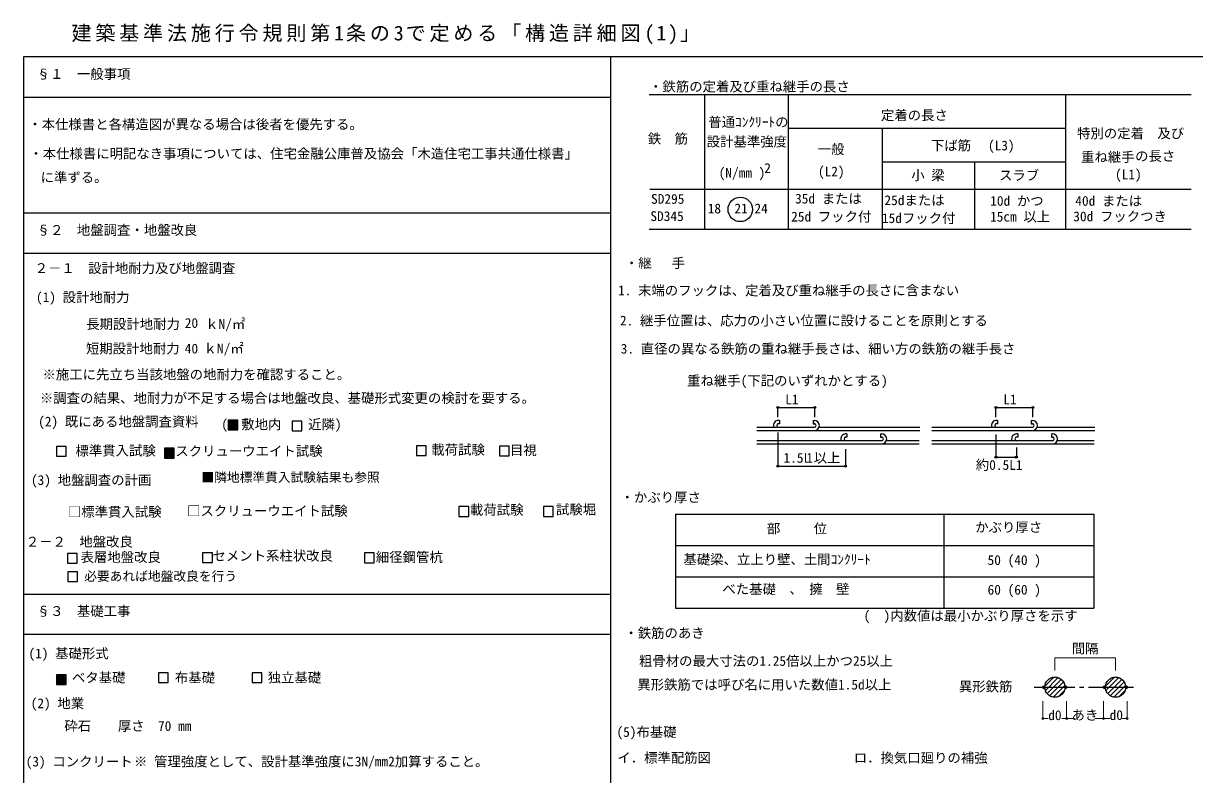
# Model space of a CAD drawing. Units: millimetres on the paper. Extents: x -183 to 185, y -106 to 144.
# Drawn here: x -183.1 to 0.7, y 26 to 143.9 of the extents above; entities that cross this region are included whole.
import ezdxf
from ezdxf.enums import TextEntityAlignment as Align

# ---------------------------------------------------------------- set-up
doc = ezdxf.new("R2010")
doc.units = ezdxf.units.MM
doc.layers.add('0-2_文字', color=7, linetype='Continuous', lineweight=25)
doc.styles.add('ＭＳ ゴシック', font='')
doc.styles.get('ＭＳ ゴシック').set_extended_font_data('MS Gothic')

msp = doc.modelspace()

# ---------------------------------------------------------------- linework, layer by layer
at = {"layer": '0-2_文字'}
for p, q in [((-183.103, 138.643), (-183.103, -106.049)), ((185.447, 138.643), (-183.103, 138.643)), ((-90.966, 138.643), (-90.966, -106.049)), ((-84.888, 132.755), (0.213, 132.755)), ((-76.162, 132.755), (-76.162, 111.608)), ((-63.049, 132.755), (-63.049, 111.608)), ((-19.499, 132.755), (-19.499, 111.608)), ((-183.103, 132.343), (-90.966, 132.343)), ((-63.049, 127.468), (-19.499, 127.468)), ((-48.297, 127.468), (-48.297, 111.608)), ((-48.297, 122.181), (-19.499, 122.181)), ((-33.782, 122.181), (-33.782, 111.608)), ((-84.743, 117.892), (0.213, 117.892)), ((-183.103, 114.142), (-90.966, 114.142)), ((-84.888, 111.608), (-19.499, 111.608)), ((-19.499, 111.608), (0.213, 111.608)), ((-19.499, 111.608), (0.213, 111.608)), ((-183.103, 107.842), (-90.966, 107.842)), ((-64.66, 83.618), (-58.859, 83.618)), ((-64.66, 82.095), (-64.66, 83.618)), ((-58.859, 82.095), (-58.859, 83.618)), ((-30.426, 83.618), (-24.624, 83.618)), ((-30.426, 82.095), (-30.426, 83.618)), ((-24.624, 82.095), (-24.624, 83.618)), ((-149.435, 81.616), (-150.957, 81.616)), ((-150.957, 81.616), (-150.957, 80.085)), ((-149.428, 81.609), (-150.95, 81.609)), ((-150.95, 81.609), (-150.95, 80.078)), ((-150.95, 80.1), (-149.441, 81.609)), ((-150.95, 80.241), (-149.582, 81.609)), ((-150.95, 80.383), (-149.724, 81.609)), ((-150.95, 80.524), (-149.865, 81.609)), ((-150.95, 80.666), (-150.007, 81.609)), ((-150.95, 80.807), (-150.148, 81.609)), ((-150.95, 80.948), (-150.289, 81.609)), ((-150.95, 81.09), (-150.431, 81.609)), ((-150.95, 81.231), (-150.572, 81.609)), ((-150.95, 81.373), (-150.714, 81.609)), ((-150.95, 81.514), (-150.855, 81.609)), ((-150.83, 80.078), (-149.428, 81.481)), ((-150.689, 80.078), (-149.428, 81.339)), ((-150.548, 80.078), (-149.428, 81.198)), ((-150.406, 80.078), (-149.428, 81.056)), ((-150.265, 80.078), (-149.428, 80.915)), ((-149.435, 80.085), (-149.435, 81.616)), ((-149.428, 80.078), (-149.428, 81.609)), ((-149.428, 80.078), (-149.428, 81.609)), ((-64.402, 81.044), (-64.66, 81.044)), ((-64.402, 81.572), (-64.598, 81.572)), ((-64.402, 81.572), (-64.402, 81.044)), ((-59.116, 81.572), (-58.921, 81.572)), ((-59.116, 81.572), (-59.116, 81.044)), ((-59.116, 81.044), (-58.859, 81.044)), ((-30.169, 81.044), (-30.426, 81.044)), ((-30.169, 81.572), (-30.364, 81.572)), ((-30.169, 81.572), (-30.169, 81.044)), ((-24.881, 81.572), (-24.686, 81.572)), ((-24.881, 81.572), (-24.881, 81.044)), ((-24.881, 81.044), (-24.624, 81.044)), ((-150.957, 80.085), (-149.435, 80.085)), ((-150.95, 80.078), (-149.428, 80.078)), ((-150.95, 80.078), (-149.428, 80.078)), ((-150.123, 80.078), (-149.428, 80.774)), ((-149.982, 80.078), (-149.428, 80.632)), ((-149.84, 80.078), (-149.428, 80.491)), ((-149.699, 80.078), (-149.428, 80.349)), ((-149.558, 80.078), (-149.428, 80.208)), ((-67.987, 80.515), (-58.859, 80.515)), ((-67.981, 79.986), (-42.366, 79.986)), ((-58.204, 80.515), (-42.366, 80.515)), ((-53.829, 79.458), (-54.025, 79.458)), ((-53.829, 79.458), (-53.829, 78.929)), ((-48.542, 79.458), (-48.347, 79.458)), ((-48.542, 79.458), (-48.542, 78.929)), ((-40.513, 80.515), (-24.624, 80.515)), ((-40.507, 79.986), (-14.891, 79.986)), ((-30.426, 79.348), (-30.426, 75.788)), ((-27.016, 79.458), (-27.211, 79.458)), ((-27.016, 79.458), (-27.016, 78.929)), ((-23.969, 80.515), (-14.891, 80.515)), ((-21.729, 79.458), (-21.534, 79.458)), ((-21.729, 79.458), (-21.729, 78.929)), ((-176.405, 75.969), (-176.405, 77.5)), ((-119.884, 77.58), (-121.406, 77.58)), ((-119.884, 76.049), (-119.884, 77.58)), ((-106.859, 77.541), (-108.381, 77.541)), ((-108.381, 77.541), (-108.381, 76.01)), ((-106.859, 76.01), (-106.859, 77.541)), ((-67.95, 78.4), (-48.285, 78.4)), ((-67.95, 77.872), (-42.471, 77.872)), ((-53.829, 78.929), (-54.087, 78.929)), ((-48.542, 78.929), (-48.285, 78.929)), ((-47.63, 78.4), (-42.465, 78.4)), ((-40.476, 78.4), (-21.472, 78.4)), ((-40.476, 77.872), (-14.997, 77.872)), ((-27.016, 78.929), (-27.273, 78.929)), ((-27.232, 77.339), (-27.232, 75.788)), ((-21.729, 78.929), (-21.472, 78.929)), ((-20.817, 78.4), (-14.991, 78.4)), ((-177.928, 75.969), (-176.405, 75.969)), ((-159.436, 77.201), (-160.958, 77.201)), ((-160.958, 77.201), (-160.958, 75.67)), ((-160.958, 75.67), (-159.436, 75.67)), ((-160.951, 75.685), (-159.442, 77.194)), ((-160.951, 75.826), (-159.583, 77.194)), ((-160.951, 75.968), (-159.725, 77.194)), ((-160.951, 76.109), (-159.866, 77.194)), ((-160.951, 76.25), (-160.008, 77.194)), ((-160.951, 76.392), (-160.149, 77.194)), ((-160.951, 76.533), (-160.29, 77.194)), ((-160.951, 76.675), (-160.432, 77.194)), ((-160.951, 76.816), (-160.573, 77.194)), ((-160.951, 76.958), (-160.715, 77.194)), ((-160.951, 77.099), (-160.856, 77.194)), ((-160.951, 75.663), (-159.429, 75.663)), ((-160.831, 75.663), (-159.429, 77.066)), ((-160.69, 75.663), (-159.429, 76.924)), ((-160.549, 75.663), (-159.429, 76.783)), ((-160.407, 75.663), (-159.429, 76.641)), ((-160.266, 75.663), (-159.429, 76.5)), ((-160.124, 75.663), (-159.429, 76.358)), ((-159.983, 75.663), (-159.429, 76.217)), ((-159.841, 75.663), (-159.429, 76.076)), ((-159.7, 75.663), (-159.429, 75.934)), ((-159.559, 75.663), (-159.429, 75.793)), ((-159.436, 75.67), (-159.436, 77.201)), ((-159.429, 75.663), (-159.429, 77.194)), ((-108.381, 76.01), (-106.859, 76.01)), ((-54.046, 77.077), (-54.046, 74.4)), ((-30.426, 75.788), (-27.232, 75.788)), ((-113.206, 66.503), (-113.206, 68.034)), ((-99.949, 66.503), (-99.949, 68.034)), ((-114.728, 66.503), (-113.206, 66.503)), ((-101.471, 66.503), (-99.949, 66.503)), ((-80.747, 66.834), (-15.043, 66.834)), ((-38.597, 66.834), (-38.597, 52.105)), ((-15.043, 66.834), (-15.043, 52.105)), ((-176.191, 60.697), (-176.191, 59.166)), ((-174.669, 60.697), (-176.191, 60.697)), ((-174.669, 59.166), (-174.669, 60.697)), ((-153.444, 60.792), (-154.966, 60.792)), ((-154.966, 60.792), (-154.966, 59.262)), ((-153.444, 59.262), (-153.444, 60.792)), ((-128.022, 60.763), (-129.544, 60.763)), ((-128.022, 59.232), (-128.022, 60.763)), ((-80.747, 61.924), (-15.043, 61.924)), ((-38.597, 61.924), (-38.597, 52.105)), ((-176.191, 59.166), (-174.669, 59.166)), ((-154.966, 59.262), (-153.444, 59.262)), ((-176.141, 57.801), (-176.141, 56.27)), ((-174.619, 57.801), (-176.141, 57.801)), ((-174.619, 56.27), (-174.619, 57.801)), ((-80.747, 57.015), (-15.043, 57.015)), ((-176.141, 56.27), (-174.619, 56.27)), ((-183.103, 54.308), (-90.966, 54.308)), ((-183.103, 48.008), (-90.966, 48.008)), ((-177.928, 40.125), (-176.419, 41.634)), ((-177.928, 40.266), (-176.56, 41.634)), ((-177.928, 40.408), (-176.701, 41.634)), ((-177.928, 40.549), (-176.843, 41.634)), ((-177.928, 40.69), (-176.984, 41.634)), ((-177.928, 40.832), (-177.126, 41.634)), ((-177.928, 40.973), (-177.267, 41.634)), ((-177.928, 41.115), (-177.409, 41.634)), ((-177.928, 41.256), (-177.55, 41.634)), ((-177.928, 41.398), (-177.691, 41.634)), ((-177.928, 41.539), (-177.833, 41.634)), ((-177.808, 40.103), (-176.405, 41.506)), ((-177.667, 40.103), (-176.405, 41.364)), ((-177.525, 40.103), (-176.405, 41.223)), ((-177.384, 40.103), (-176.405, 41.081)), ((-177.242, 40.103), (-176.405, 40.94)), ((-177.101, 40.103), (-176.405, 40.798)), ((-176.96, 40.103), (-176.405, 40.657)), ((-176.818, 40.103), (-176.405, 40.516)), ((-176.405, 40.103), (-176.405, 41.634)), ((-160.393, 40.412), (-160.393, 41.943)), ((-147.176, 41.943), (-147.176, 40.412)), ((-145.654, 41.943), (-147.176, 41.943)), ((-145.654, 40.412), (-145.654, 41.943)), ((-22.737, 39.863), (-21.359, 41.24)), ((-22.676, 39.176), (-20.668, 41.184)), ((-22.406, 38.698), (-20.191, 40.913)), ((-22.007, 38.349), (-19.843, 40.514)), ((-13.221, 39.863), (-11.843, 41.24)), ((-13.16, 39.176), (-11.152, 41.184)), ((-12.89, 38.698), (-10.675, 40.913)), ((-12.491, 38.349), (-10.326, 40.514)), ((-177.928, 40.103), (-176.405, 40.103)), ((-176.677, 40.103), (-176.405, 40.374)), ((-176.535, 40.103), (-176.405, 40.233)), ((-161.915, 40.412), (-160.393, 40.412)), ((-147.176, 40.412), (-145.654, 40.412)), ((-24.458, 39.687), (-18.05, 39.687)), ((-23.067, 39.851), (-22.753, 39.851)), ((-23.067, 39.851), (-23.067, 39.518)), ((-23.067, 39.518), (-22.752, 39.518)), ((-21.467, 38.142), (-19.638, 39.972)), ((-20.684, 38.178), (-19.67, 39.191)), ((-19.598, 39.518), (-19.335, 39.518)), ((-19.597, 39.851), (-19.335, 39.851)), ((-19.335, 39.851), (-19.335, 39.518)), ((-17.321, 39.687), (-16.618, 39.687)), ((-15.93, 39.687), (-8.825, 39.687)), ((-13.551, 39.851), (-13.236, 39.851)), ((-13.551, 39.851), (-13.551, 39.518)), ((-13.551, 39.518), (-13.236, 39.518)), ((-11.95, 38.142), (-10.121, 39.972)), ((-11.168, 38.178), (-10.155, 39.191)), ((-10.082, 39.518), (-9.819, 39.518)), ((-10.081, 39.851), (-9.819, 39.851)), ((-9.819, 39.851), (-9.819, 39.518))]:
    msp.add_line(p, q, dxfattribs=at)
at = {"layer": '0-2_文字', "color": 4, "lineweight": 18}
for p, q in [((-21.175, 44.271), (-21.175, 42.292)), ((-21.175, 44.271), (-11.659, 44.271)), ((-11.659, 44.271), (-11.659, 42.292)), ((-19.335, 37.513), (-19.335, 34.754)), ((-13.551, 37.513), (-13.551, 34.754)), ((-9.819, 37.513), (-9.819, 34.754)), ((-20.107, 34.754), (-18.103, 34.754)), ((-12.531, 34.754), (-14.92, 34.754)), ((-9.819, 34.754), (-10.638, 34.754))]:
    msp.add_line(p, q, dxfattribs=at)
at = {"layer": '0-2_文字'}
for points in [[(-149.428, 81.609), (-150.95, 81.609), (-150.95, 80.078)], [(-64.66, 79.663), (-64.66, 74.4), (-54.046, 74.4)], [(-176.405, 77.5), (-177.928, 77.5), (-177.928, 75.969)], [(-121.406, 77.58), (-121.406, 76.049), (-119.884, 76.049)], [(-159.429, 77.194), (-160.951, 77.194), (-160.951, 75.663)], [(-113.206, 68.034), (-114.728, 68.034), (-114.728, 66.503)], [(-99.949, 68.034), (-101.471, 68.034), (-101.471, 66.503)], [(-80.747, 66.834), (-80.747, 52.105), (-15.043, 52.105)], [(-129.544, 60.763), (-129.544, 59.232), (-128.022, 59.232)], [(-176.405, 41.634), (-177.928, 41.634), (-177.928, 40.103)], [(-160.393, 41.943), (-161.915, 41.943), (-161.915, 40.412)]]:
    msp.add_lwpolyline(points, dxfattribs=at)
msp.add_lwpolyline([(-140.912, 81.473), (-140.912, 79.942), (-139.389, 79.942), (-139.389, 81.473)], close=True, dxfattribs=at)
at = {"layer": '0-2_文字', "color": 4, "lineweight": 18}
msp.add_lwpolyline([(-23.067, 37.513), (-23.067, 34.754), (-22.222, 34.754)], dxfattribs=at)
at = {"layer": '0-2_文字'}
for centre, radius in [((-70.564, 114.697), 1.92), ((-64.663, 83.613), 0.159), ((-58.862, 83.613), 0.159), ((-30.429, 83.613), 0.159), ((-24.627, 83.613), 0.159), ((-30.429, 75.793), 0.159), ((-27.235, 75.793), 0.159), ((-64.663, 74.405), 0.159), ((-54.049, 74.405), 0.159), ((-21.175, 39.687), 1.586), ((-11.659, 39.687), 1.586)]:
    msp.add_circle(centre, radius, dxfattribs=at)
at = {"layer": '0-2_文字', "color": 4, "lineweight": 18}
for centre in [(-23.067, 34.754), (-19.335, 34.754), (-13.551, 34.754), (-9.819, 34.754)]:
    msp.add_circle(centre, 0.159, dxfattribs=at)
at = {"layer": '0-2_文字'}
for centre, radius, start, end in [((-64.566, 80.779), 0.794, 90, 199.45496), ((-64.566, 80.779), 0.281, 90, 270), ((-58.952, 80.779), 0.794, 270, 90), ((-58.952, 80.779), 0.281, 270, 90), ((-30.332, 80.779), 0.794, 90, 199.45496), ((-30.332, 80.779), 0.281, 90, 270), ((-24.718, 80.779), 0.794, 270, 90), ((-24.718, 80.779), 0.281, 270, 90), ((-53.993, 78.665), 0.794, 90, 199.45496), ((-48.379, 78.665), 0.794, 270, 90), ((-27.179, 78.665), 0.794, 90, 199.45496), ((-21.565, 78.665), 0.794, 270, 90), ((-53.993, 78.665), 0.281, 90, 270), ((-48.379, 78.665), 0.281, 270, 90), ((-27.179, 78.665), 0.281, 90, 270), ((-21.565, 78.665), 0.281, 270, 90)]:
    msp.add_arc(centre, radius, start, end, dxfattribs=at)

# ---------------------------------------------------------------- texts
at = {"layer": '0-2_文字', "color": 4, "style": 'ＭＳ ゴシック'}
for s, height, p in [('\u3000§１\u3000一般事項', 1.54, (-183.102, 134.735)), ('・鉄筋の定着及び重ね継手の長さ', 1.54, (-84.888, 132.755)), ('・本仕様書と各構造図が異なる場合は後者を優先する。', 1.54, (-182.334, 126.835)), ('普通ｺﾝｸﾘｰﾄの', 1.54, (-75.593, 127.187)), ('定着の長さ', 1.54, (-48.486, 128.255)), ('特別の定着\u3000及び', 1.54, (-17.698, 125.414)), ('鉄\u3000筋', 1.54, (-85.08, 124.581)), ('設計基準強度', 1.54, (-75.839, 124.119)), ('一般', 1.54, (-58.401, 122.922)), ('下ば筋', 1.54, (-40.644, 123.504)), ('(L3)', 1.54, (-31.69, 123.504)), ('・本仕様書に明記なき事項については、住宅金融公庫普及協会「木造住宅工事共通仕様書｣', 1.54, (-182.179, 122.233)), ('重ね継手', 1.54, (-17.068, 121.701)), ('の長さ', 1.54, (-8.592, 121.842)), ('(N/mm )', 1.54, (-73.967, 119.21)), ('2', 1.54, (-66.803, 119.956)), ('(L2)', 1.54, (-58.378, 119.428)), ('に準ずる。', 1.54, (-180.405, 118.496)), ('小 梁', 1.54, (-43.725, 118.828)), ('スラブ', 1.54, (-29.953, 118.825)), ('(L1)', 1.54, (-11.744, 118.97)), ('SD295', 1.54, (-84.577, 115.115)), ('35d または', 1.54, (-61.971, 115.16)), ('25dまたは', 1.54, (-47.94, 114.908)), ('10d かつ', 1.54, (-31.334, 114.809)), ('40d または', 1.54, (-17.978, 114.803)), ('SD345', 1.54, (-84.683, 112.409)), ('18\u300021 24', 1.54, (-75.686, 113.609)), ('25d フック付', 1.54, (-62.585, 112.337)), ('15dフック付', 1.54, (-48.336, 112.094)), ('15cm 以上', 1.54, (-31.363, 112.332)), ('30d フックつき', 1.54, (-18.294, 112.371)), ('\u3000§２\u3000地盤調査・地盤改良', 1.54, (-183.102, 110.235)), ('・継   手', 1.54, (-88.677, 105.04)), ('２－１\u3000設計地耐力及び地盤調査', 1.54, (-181.338, 104.249)), ('1. 末端のフックは、定着及び重ね継手の長さに含まない', 1.54, (-89.762, 100.748)), ('(1) 設計地耐力', 1.54, (-181.133, 99.676)), ('長期設計地耐力', 1.54, (-173.242, 95.473)), ('20', 1.54, (-157.777, 95.635)), ('ｋN/㎡', 1.54, (-154.566, 95.471)), ('2. 継手位置は、応力の小さい位置に設けることを原則とする', 1.54, (-89.461, 96.015)), ('短期設計地耐力', 1.54, (-173.289, 91.628)), ('ｋN/㎡', 1.54, (-154.822, 91.628)), ('3. 直径の異なる鉄筋の重ね継手長さは、細い方の鉄筋の継手長さ', 1.54, (-89.338, 91.597)), ('40', 1.54, (-157.777, 91.62)), ('※施工に先立ち当該地盤の地耐力を確認すること。', 1.54, (-180.106, 87.549)), ('重ね継手(下記のいずれかとする)', 1.54, (-78.914, 86.582)), ('※調査の結果、地耐力が不足する場合は地盤改良、基礎形式変更の検討を要する。', 1.54, (-180.517, 83.853)), ('L1', 1.54, (-63.515, 83.645)), ('L1', 1.54, (-29.28, 83.645)), ('(2) 既にある地盤調査資料', 1.54, (-180.791, 80.157)), ('(  敷地内  \u3000近隣)', 1.54, (-152.043, 79.731)), ('標準貫入試験', 1.54, (-174.934, 75.591)), ('スクリューウエイト試験', 1.54, (-159.257, 75.532)), ('載荷試験', 1.54, (-119.074, 75.742)), ('目視', 1.54, (-106.72, 75.668)), ('1.5L', 1.54, (-63.782, 74.464)), ('1', 1.54, (-60.204, 74.464)), ('以上', 1.54, (-59.043, 74.464)), ('約0.5L1', 1.54, (-33.595, 73.346)), ('■隣地標準貫入試験結果も参照', 1.466, (-155.164, 71.469)), ('(3) 地盤調査の計画', 1.54, (-181.919, 70.976)), ('・かぶり厚さ', 1.54, (-89.36, 68.274)), ('□標準貫入試験', 1.54, (-176.119, 65.985)), ('□スクリューウエイト試験', 1.54, (-157.407, 66.136)), (' 載荷試験', 1.54, (-114.05, 66.302)), ('試験堀', 1.54, (-99.501, 66.349)), ('部     位', 1.54, (-66.386, 63.375)), ('かぶり厚さ', 1.54, (-33.688, 63.576)), ('２－２\u3000地盤改良', 1.54, (-182.728, 61.292)), ('表層地盤改良', 1.54, (-174.14, 58.876)), ('セメント系柱状改良', 1.54, (-153.419, 59.086)), ('細径鋼管杭', 1.54, (-127.777, 58.876)), ('基礎梁、立上り壁、土間ｺﾝｸﾘｰﾄ', 1.54, (-79.493, 58.514)), ('50 (40 )', 1.54, (-31.75, 58.412)), ('必要あれば地盤改良を行う', 1.466, (-173.558, 55.942)), ('べた基礎  、 擁  壁', 1.54, (-73.373, 53.865)), ('60 (60 )', 1.54, (-31.75, 53.756)), ('\u3000§３\u3000基礎工事', 1.54, (-183.102, 50.401)), ('(  )内数値は最小かぶり厚さを示す', 1.54, (-51.214, 49.665)), ('・鉄筋のあき', 1.54, (-88.76, 46.961)), ('(1) 基礎形式', 1.54, (-182.311, 43.75)), ('間隔', 1.54, (-18.542, 44.53)), ('粗骨材の最大寸法の1.25倍以上かつ25以上', 1.54, (-86.476, 42.579)), ('ベタ基礎', 1.54, (-175.486, 39.97)), ('布基礎', 1.54, (-159.327, 39.97)), ('独立基礎', 1.54, (-144.758, 39.97)), ('異形鉄筋では呼び名に用いた数値1.5d以上', 1.54, (-86.737, 38.858)), ('異形鉄筋', 1.54, (-36.256, 38.558)), ('(2) 地業', 1.54, (-181.961, 35.931)), ('d0', 1.54, (-22.225, 34.058)), ('あき', 1.54, (-18.574, 34.084)), ('d0', 1.54, (-12.589, 34.071)), ('砕石\u3000\u3000厚さ\u300070 mm', 1.54, (-176.677, 32.369)), ('(5)布基礎', 1.54, (-90.005, 31.424)), ('イ．標準配筋図', 1.54, (-89.874, 27.368)), ('ロ．換気口廻りの補強', 1.54, (-52.752, 27.368)), ('(3) コンクリート', 1.54, (-182.752, 26.782)), ('※ 管理強度として、設計基準強度に3N/mm2加算すること。', 1.54, (-165.739, 26.791))]:
    msp.add_text(s, height=height, dxfattribs=at).set_placement(p, align=Align.BOTTOM_LEFT)
at = {"layer": '0-2_文字', "insert": (-175.562, 140.618), "char_height": 2.309, "attachment_point": 7, "style": 'ＭＳ ゴシック'}
msp.add_mtext('\\T1.19;建築基準法施行令規則第1条の3で定める「構造詳細図(1)」', dxfattribs=at)

doc.saveas('drawing.dxf')
